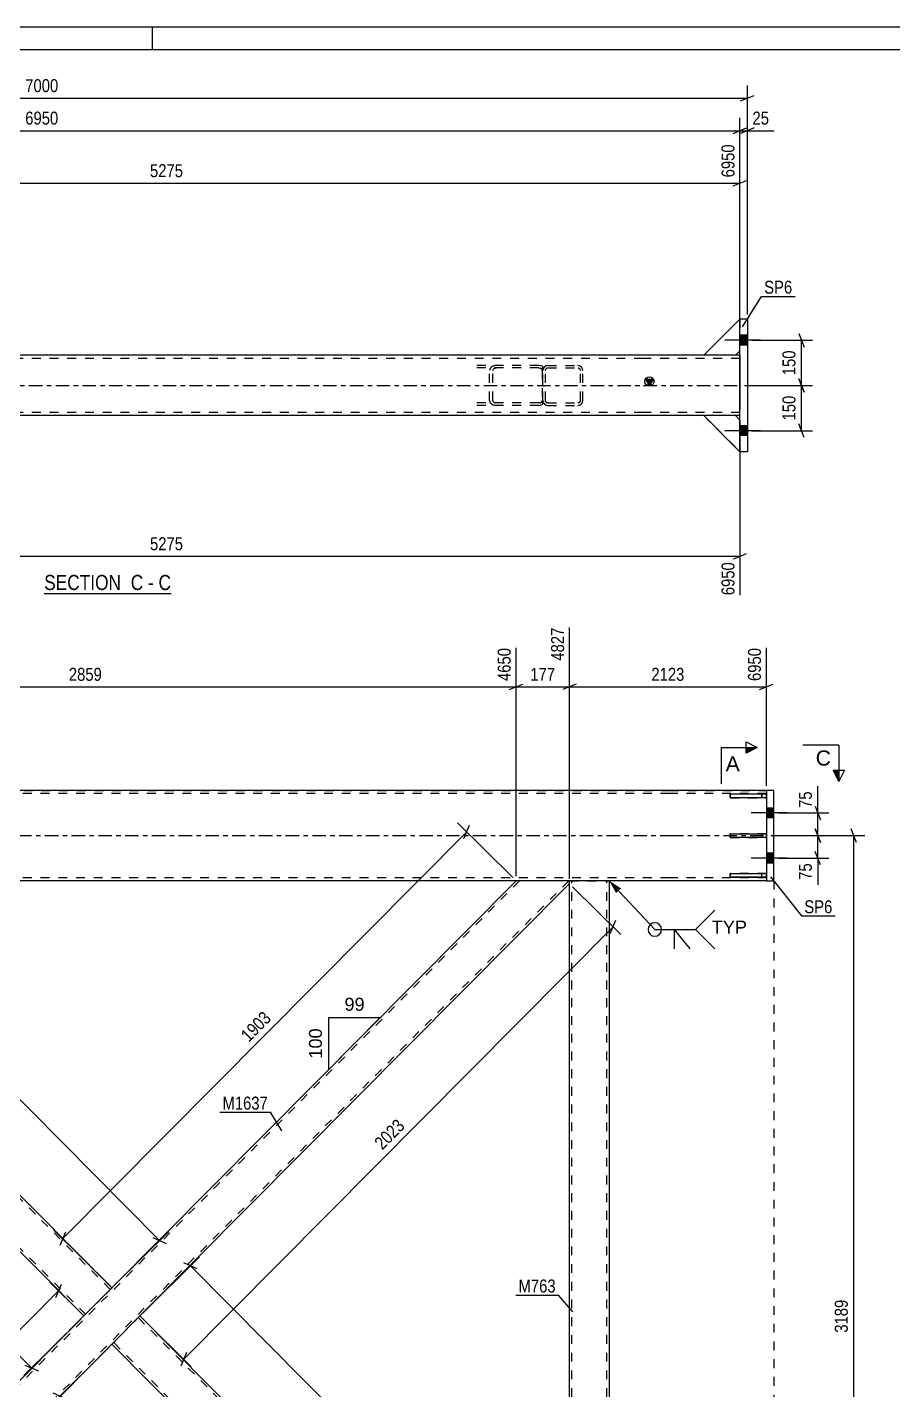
# Model space of a CAD drawing. Header units: millimetres. Extents: x 0 to 841, y 0 to 594.
# Drawn here: x 183.3 to 374.8, y 292.6 to 594 of the extents above; entities that cross this region are included whole.
import ezdxf

# ---------------------------------------------------------------- set-up
doc = ezdxf.new("R2010")
doc.units = ezdxf.units.MM
doc.linetypes.add('DXK_LINE_DOT2', pattern=[3.9198, 1.9599, -1.9599])
doc.linetypes.add('DXK_LINE_DOT3', pattern=[5.9187, 2.979, -0.9799, 0.9799, -0.9799])
doc.styles.add('Arial', font='ARIAL.TTF', dxfattribs={"height": 0.2})
doc.styles.add('Arial Narrow', font='ARIALN.TTF', dxfattribs={"height": 0.2})

# ---------------------------------------------------------------- blocks, each defined once
blk = doc.blocks.new('Unknown-761545321-1129 - 18537')
at = {"color": 5, "linetype": 'Continuous'}
for p, q in [((841, 594), (0, 594)), ((211, 589), (211, 594)), ((836, 589), (5, 589))]:
    blk.add_line(p, q, dxfattribs=at)
blk = doc.blocks.new('Unknown-761545321-19 - 2342')
at = {"color": 6, "linetype": 'Continuous'}
blk.add_line((187.03, 468.76), (215.1, 468.76), dxfattribs=at)
at = {"color": 0, "linetype": 'Continuous'}
blk.add_wipeout([(205.14, 469.51), (205.14, 473.01), (187.03, 473.01), (187.03, 469.51)], dxfattribs=at)
at = {"color": 7, "linetype": 'Continuous', "style": 'Arial Narrow'}
blk.add_text('SECTION ', height=3.34, dxfattribs=at).set_placement((187.03, 469.51))
at = {"color": 0, "linetype": 'Continuous'}
blk.add_wipeout([(208.96, 469.51), (208.96, 473.01), (206.19, 473.01), (206.19, 469.51)], dxfattribs=at)
blk.add_wipeout([(211.28, 469.51), (211.28, 473.01), (210.01, 473.01), (210.01, 469.51)], dxfattribs=at)
at = {"color": 7, "linetype": 'Continuous', "style": 'Arial Narrow'}
blk.add_text('C', height=3.34, dxfattribs=at).set_placement((206.19, 469.51))
at = {"color": 0, "linetype": 'Continuous'}
blk.add_wipeout([(215.1, 469.51), (215.1, 473.01), (212.33, 473.01), (212.33, 469.51)], dxfattribs=at)
at = {"color": 7, "linetype": 'Continuous', "style": 'Arial Narrow'}
for s, p in [('-', (210.01, 469.51)), ('C', (212.33, 469.51))]:
    blk.add_text(s, height=3.34, dxfattribs=at).set_placement(p)
blk = doc.blocks.new('Part-761545321-2361 - 2342')
at = {"color": 2, "linetype": 'Continuous'}
for p, q in [((340.97, 500.09), (340.97, 529.43)), ((342.64, 529.43), (340.97, 529.43)), ((342.64, 529.43), (342.64, 500.09)), ((342.64, 500.09), (340.97, 500.09))]:
    blk.add_line(p, q, dxfattribs=at)
blk = doc.blocks.new('Part-761545321-2406 - 2342')
at = {"color": 7, "linetype": 'DXK_LINE_DOT2'}
for p, q in [((339.97, 508.1), (332.97, 508.1)), ((332.97, 508.1), (340.97, 500.1)), ((340.97, 507.1), (339.97, 508.1)), ((340.97, 500.1), (340.97, 507.1))]:
    blk.add_line(p, q, dxfattribs=at)
blk = doc.blocks.new('Part-761545321-2407 - 2342')
at = {"color": 2, "linetype": 'Continuous'}
for p, q in [((339.97, 508.1), (332.97, 508.1)), ((332.97, 508.1), (340.97, 500.1)), ((340.97, 507.1), (339.97, 508.1))]:
    blk.add_line(p, q, dxfattribs=at)
at = {"color": 7, "linetype": 'DXK_LINE_DOT2'}
blk.add_line((340.97, 500.1), (340.97, 507.1), dxfattribs=at)
blk = doc.blocks.new('Part-761545321-2408 - 2342')
at = {"color": 7, "linetype": 'DXK_LINE_DOT2'}
for p, q in [((339.97, 508.1), (332.97, 508.1)), ((332.97, 508.1), (340.97, 500.1)), ((340.97, 507.1), (339.97, 508.1)), ((340.97, 500.1), (340.97, 507.1))]:
    blk.add_line(p, q, dxfattribs=at)
blk = doc.blocks.new('Part-761545321-2409 - 2342')
at = {"color": 7, "linetype": 'DXK_LINE_DOT2'}
for p, q in [((332.97, 521.43), (340.97, 529.43)), ((340.97, 529.43), (340.97, 522.43)), ((339.97, 521.43), (332.97, 521.43)), ((340.97, 522.43), (339.97, 521.43))]:
    blk.add_line(p, q, dxfattribs=at)
blk = doc.blocks.new('Part-761545321-2410 - 2342')
at = {"color": 2, "linetype": 'Continuous'}
for p, q in [((332.97, 521.43), (340.97, 529.43)), ((340.97, 529.43), (340.97, 529.43)), ((339.97, 521.43), (332.97, 521.43)), ((340.97, 522.43), (339.97, 521.43))]:
    blk.add_line(p, q, dxfattribs=at)
at = {"color": 7, "linetype": 'DXK_LINE_DOT2'}
blk.add_line((340.97, 529.43), (340.97, 522.43), dxfattribs=at)
blk = doc.blocks.new('Part-761545321-2411 - 2342')
at = {"color": 7, "linetype": 'DXK_LINE_DOT2'}
for p, q in [((332.97, 521.43), (340.97, 529.43)), ((340.97, 529.43), (340.97, 522.43)), ((339.97, 521.43), (332.97, 521.43)), ((340.97, 522.43), (339.97, 521.43))]:
    blk.add_line(p, q, dxfattribs=at)
blk = doc.blocks.new('Part-761545321-2444 - 2342')
at = {"linetype": 'Continuous'}
blk.add_hatch(color=2, dxfattribs=at).paths.add_polyline_path([(320.97, 514.76), (320.17, 516.16), (321.77, 516.16)])
at = {"color": 2, "linetype": 'Continuous'}
for p, q in [((53.35, 521.43), (32.02, 521.43)), ((66.79, 521.43), (53.45, 521.43)), ((87.24, 521.43), (87.23, 521.43)), ((319.54, 521.43), (93.91, 521.43)), ((340.97, 521.43), (319.64, 521.43)), ((32.02, 509.43), (32.02, 520.09)), ((340.97, 520.09), (340.97, 509.43)), ((320.97, 514.76), (320.17, 516.16)), ((320.17, 516.16), (321.77, 516.16)), ((321.77, 516.16), (320.97, 514.76)), ((33.02, 508.09), (32.02, 508.09)), ((53.35, 508.09), (40.02, 508.09)), ((66.88, 508.09), (53.45, 508.09)), ((87.24, 508.09), (87.23, 508.09)), ((319.54, 508.09), (93.91, 508.09)), ((332.97, 508.09), (319.64, 508.09)), ((340.97, 508.09), (339.97, 508.09))]:
    blk.add_line(p, q, dxfattribs=at)
at = {"color": 7, "linetype": 'DXK_LINE_DOT2'}
for p, q in [((32.02, 521.43), (32.02, 520.09)), ((32.02, 521.43), (32.02, 521.04)), ((93.91, 521.43), (66.79, 521.43)), ((340.97, 521.43), (340.97, 520.09)), ((340.97, 521.43), (340.97, 521.04)), ((53.35, 520.76), (32.02, 520.76)), ((319.54, 520.76), (53.45, 520.76)), ((340.97, 520.76), (319.64, 520.76)), ((32.02, 508.09), (32.02, 509.43)), ((340.97, 508.09), (340.97, 509.43)), ((53.35, 508.76), (32.02, 508.76)), ((40.02, 508.09), (33.02, 508.09)), ((319.54, 508.76), (53.45, 508.76)), ((319.54, 508.09), (66.88, 508.09)), ((93.91, 508.09), (87.24, 508.09)), ((340.97, 508.76), (319.64, 508.76)), ((340.97, 508.09), (319.64, 508.09)), ((339.97, 508.09), (332.97, 508.09))]:
    blk.add_line(p, q, dxfattribs=at)
at = {"color": 7, "linetype": 'DXK_LINE_DOT3'}
for p, q in [((32.02, 514.76), (53.35, 514.76)), ((53.45, 514.76), (319.54, 514.76)), ((319.64, 514.76), (340.97, 514.76))]:
    blk.add_line(p, q, dxfattribs=at)
at = {"color": 2, "linetype": 'Continuous'}
blk.add_circle((320.97, 515.66), 1, dxfattribs=at)
blk = doc.blocks.new('Bolt-761545321-2447 - 2342')
at = {"linetype": 'Continuous'}
for points in [[(340.97, 525.86), (340.97, 523.66), (342.64, 523.66), (342.64, 525.86)], [(340.97, 525.86), (340.97, 523.66), (342.64, 523.66), (342.64, 525.86)], [(340.97, 505.86), (340.97, 503.66), (342.64, 503.66), (342.64, 505.86)], [(340.97, 505.86), (340.97, 503.66), (342.64, 503.66), (342.64, 505.86)]]:
    blk.add_hatch(color=1, dxfattribs=at).paths.add_polyline_path(points)
at = {"color": 1, "linetype": 'Continuous'}
for p, q in [((345.57, 524.76), (337.64, 524.76)), ((345.57, 524.76), (337.64, 524.76)), ((342.64, 525.86), (340.97, 525.86)), ((342.64, 525.86), (340.97, 525.86)), ((342.64, 523.66), (340.97, 523.66)), ((342.64, 523.66), (340.97, 523.66)), ((345.57, 504.76), (337.64, 504.76)), ((345.57, 504.76), (337.64, 504.76)), ((342.64, 505.86), (340.97, 505.86)), ((342.64, 505.86), (340.97, 505.86)), ((342.64, 503.66), (340.97, 503.66)), ((342.64, 503.66), (340.97, 503.66))]:
    blk.add_line(p, q, dxfattribs=at)
blk = doc.blocks.new('Part-761545321-2463 - 2342')
at = {"color": 7, "linetype": 'DXK_LINE_DOT2'}
for p, q in [((297.48, 518.5), (297.4, 518.09)), ((298.47, 519.16), (298.06, 519.08)), ((298.27, 518.59), (298.47, 518.63)), ((298.47, 519.16), (305.14, 519.16)), ((298.47, 518.63), (305.14, 518.63)), ((305.54, 519.08), (305.14, 519.16)), ((305.14, 518.63), (305.34, 518.59)), ((306.2, 518.09), (306.12, 518.5)), ((297.4, 511.43), (297.4, 518.09)), ((297.94, 518.09), (297.98, 518.3)), ((297.94, 511.43), (297.94, 518.09)), ((305.63, 518.3), (305.67, 518.09)), ((305.67, 511.43), (305.67, 518.09)), ((306.2, 511.43), (306.2, 518.09)), ((297.4, 511.43), (297.48, 511.02)), ((297.98, 511.22), (297.94, 511.43)), ((298.06, 510.44), (298.47, 510.36)), ((298.47, 510.89), (298.27, 510.94)), ((298.47, 510.89), (305.14, 510.89)), ((298.47, 510.36), (305.14, 510.36)), ((305.34, 510.94), (305.14, 510.89)), ((305.14, 510.36), (305.54, 510.44)), ((305.67, 511.43), (305.63, 511.22)), ((306.12, 511.02), (306.2, 511.43))]:
    blk.add_line(p, q, dxfattribs=at)
for centre, radius, start, end in [((298.47, 518.09), 1.07, 112.5, 157.5), ((298.47, 518.09), 0.533, 112.5, 157.5), ((305.14, 518.09), 0.533, 22.5, 67.5), ((305.14, 518.09), 1.07, 22.5, 67.5), ((298.47, 511.43), 1.07, 202.5, 247.5), ((298.47, 511.43), 0.533, 202.5, 247.5), ((305.14, 511.43), 0.533, 292.5, 337.5), ((305.14, 511.43), 1.07, 292.5, 337.5)]:
    blk.add_arc(centre, radius, start, end, dxfattribs=at)
blk = doc.blocks.new('Part-761545321-2465 - 2342')
at = {"color": 7, "linetype": 'DXK_LINE_DOT2'}
for p, q in [((296.49, 519.16), (281.32, 519.16)), ((296.49, 518.63), (281.32, 518.63)), ((285.7, 518.5), (285.59, 518.09)), ((287.09, 519.16), (286.52, 519.08)), ((286.8, 518.59), (287.09, 518.63)), ((297.06, 519.08), (296.49, 519.16)), ((296.49, 518.63), (296.77, 518.59)), ((297.4, 518.92), (297.06, 519.08)), ((297.4, 510.6), (297.4, 518.92)), ((285.59, 511.43), (285.59, 518.09)), ((286.34, 518.09), (286.4, 518.3)), ((286.34, 511.43), (286.34, 518.09)), ((297.18, 518.3), (297.24, 518.09)), ((297.24, 518.09), (297.24, 511.43)), ((296.49, 510.89), (281.32, 510.89)), ((296.49, 510.36), (281.32, 510.36)), ((285.59, 511.43), (285.7, 511.02)), ((286.4, 511.22), (286.34, 511.43)), ((286.52, 510.44), (287.09, 510.36)), ((287.09, 510.89), (286.8, 510.94)), ((296.77, 510.94), (296.49, 510.89)), ((296.49, 510.36), (297.06, 510.44)), ((297.06, 510.44), (297.4, 510.6)), ((297.24, 511.43), (297.18, 511.22))]:
    blk.add_line(p, q, dxfattribs=at)
for centre, radius, start, end in [((286.85, 517.75), 1.37, 104.0023, 146.7097), ((286.97, 517.92), 0.685, 104.0023, 146.7097), ((296.61, 517.92), 0.685, 33.2903, 75.9977), ((286.85, 511.77), 1.37, 213.2903, 255.9977), ((286.97, 511.6), 0.685, 213.2903, 255.9977), ((296.61, 511.6), 0.685, 284.0023, 326.7097)]:
    blk.add_arc(centre, radius, start, end, dxfattribs=at)
blk = doc.blocks.new('Bolt-761545321-3264 - 3193')
at = {"linetype": 'Continuous'}
for points in [[(346.83, 421.29), (346.83, 419.09), (348.5, 419.09), (348.5, 421.29)], [(346.83, 421.29), (346.83, 419.09), (348.5, 419.09), (348.5, 421.29)], [(346.83, 411.29), (346.83, 409.09), (348.5, 409.09), (348.5, 411.29)], [(346.83, 411.29), (346.83, 409.09), (348.5, 409.09), (348.5, 411.29)]]:
    blk.add_hatch(color=1, dxfattribs=at).paths.add_polyline_path(points)
at = {"color": 1, "linetype": 'Continuous'}
for p, q in [((351.43, 420.19), (343.5, 420.19)), ((351.43, 420.19), (343.5, 420.19)), ((348.5, 421.29), (346.83, 421.29)), ((348.5, 421.29), (346.83, 421.29)), ((348.5, 419.09), (346.83, 419.09)), ((348.5, 419.09), (346.83, 419.09)), ((351.43, 410.19), (343.5, 410.19)), ((351.43, 410.19), (343.5, 410.19)), ((348.5, 411.29), (346.83, 411.29)), ((348.5, 411.29), (346.83, 411.29)), ((348.5, 409.09), (346.83, 409.09)), ((348.5, 409.09), (346.83, 409.09))]:
    blk.add_line(p, q, dxfattribs=at)
blk = doc.blocks.new('Part-761545321-3334 - 3193')
at = {"color": 7, "linetype": 'DXK_LINE_DOT2'}
for p, q in [((303.26, 405.19), (312.06, 405.19)), ((303.26, 404.6), (303.26, 405.19)), ((303.8, 212.6), (303.8, 405.19)), ((311.53, 212.6), (311.53, 405.19)), ((303.26, 212.6), (303.26, 213.27)), ((312.06, 212.6), (303.26, 212.6))]:
    blk.add_line(p, q, dxfattribs=at)
at = {"color": 2, "linetype": 'Continuous'}
for p, q in [((303.26, 213.27), (303.26, 404.6)), ((312.06, 405.19), (312.06, 212.6))]:
    blk.add_line(p, q, dxfattribs=at)
blk = doc.blocks.new('Part-761545321-3234 - 3193')
at = {"color": 2, "linetype": 'Continuous'}
for p, q in [((348.5, 425.19), (346.83, 425.19)), ((346.83, 425.19), (346.83, 405.19)), ((348.5, 405.19), (348.5, 425.19)), ((346.83, 405.19), (348.5, 405.19))]:
    blk.add_line(p, q, dxfattribs=at)
blk = doc.blocks.new('Part-761545321-3241 - 3193')
at = {"color": 2, "linetype": 'Continuous'}
for p, q in [((338.83, 415.59), (346.83, 415.59)), ((338.83, 414.79), (338.83, 415.59)), ((346.83, 414.79), (338.83, 414.79)), ((346.83, 415.59), (346.83, 414.79))]:
    blk.add_line(p, q, dxfattribs=at)
at = {"color": 7, "linetype": 'DXK_LINE_DOT2'}
blk.add_line((345.83, 414.79), (345.83, 415.59), dxfattribs=at)
blk = doc.blocks.new('Part-761545321-3242 - 3193')
at = {"color": 2, "linetype": 'Continuous'}
for p, q in [((346.83, 424.35), (338.83, 424.35)), ((338.83, 423.86), (338.83, 424.35)), ((338.83, 423.85), (338.83, 423.55)), ((346.83, 423.55), (338.83, 423.55)), ((346.83, 424.35), (346.83, 423.55))]:
    blk.add_line(p, q, dxfattribs=at)
at = {"color": 7, "linetype": 'DXK_LINE_DOT2'}
for p, q in [((338.83, 423.86), (338.83, 423.85)), ((345.83, 423.55), (345.83, 424.35))]:
    blk.add_line(p, q, dxfattribs=at)
blk = doc.blocks.new('Part-761545321-3243 - 3193')
at = {"color": 2, "linetype": 'Continuous'}
for p, q in [((338.83, 406.82), (346.83, 406.82)), ((338.83, 406.52), (338.83, 406.82)), ((338.83, 406.02), (338.83, 406.51)), ((346.83, 406.02), (338.83, 406.02)), ((346.83, 406.82), (346.83, 406.02))]:
    blk.add_line(p, q, dxfattribs=at)
at = {"color": 7, "linetype": 'DXK_LINE_DOT2'}
for p, q in [((338.83, 406.51), (338.83, 406.52)), ((345.83, 406.02), (345.83, 406.82))]:
    blk.add_line(p, q, dxfattribs=at)
blk = doc.blocks.new('Part-761545321-3244 - 3193')
at = {"color": 7, "linetype": 'DXK_LINE_DOT2'}
for p, q in [((346.83, 415.59), (338.83, 415.59)), ((338.83, 415.59), (338.83, 414.79)), ((338.83, 414.79), (346.83, 414.79)), ((345.83, 414.79), (345.83, 415.59)), ((346.83, 414.79), (346.83, 415.59))]:
    blk.add_line(p, q, dxfattribs=at)
blk = doc.blocks.new('Part-761545321-3245 - 3193')
at = {"color": 7, "linetype": 'DXK_LINE_DOT2'}
for p, q in [((346.83, 424.35), (338.83, 424.35)), ((338.83, 424.35), (338.83, 423.55)), ((338.83, 423.55), (346.83, 423.55)), ((345.83, 424.35), (345.83, 423.55)), ((346.83, 423.55), (346.83, 424.35))]:
    blk.add_line(p, q, dxfattribs=at)
blk = doc.blocks.new('Part-761545321-3246 - 3193')
at = {"color": 7, "linetype": 'DXK_LINE_DOT2'}
for p, q in [((346.83, 406.82), (338.83, 406.82)), ((338.83, 406.82), (338.83, 406.02)), ((338.83, 406.02), (346.83, 406.02)), ((345.83, 406.02), (345.83, 406.82)), ((346.83, 406.02), (346.83, 406.82))]:
    blk.add_line(p, q, dxfattribs=at)
blk = doc.blocks.new('Part-761545321-3316 - 3193')
at = {"color": 7, "linetype": 'DXK_LINE_DOT2'}
for p, q in [((292.2, 405.19), (100.92, 212.6)), ((303.1, 405.19), (111.82, 212.6)), ((303.26, 405.19), (291.45, 405.19)), ((202.03, 315.16), (195.83, 308.92)), ((208.23, 308.92), (202.03, 302.67)), ((112.57, 212.6), (100.84, 212.6))]:
    blk.add_line(p, q, dxfattribs=at)
at = {"color": 2, "linetype": 'Continuous'}
for p, q in [((291.45, 405.19), (202.03, 315.16)), ((303.26, 404.6), (208.23, 308.92)), ((303.26, 404.6), (303.26, 405.19)), ((195.83, 308.92), (100.84, 213.28)), ((202.03, 302.67), (112.57, 212.6)), ((100.84, 212.6), (100.84, 213.28))]:
    blk.add_line(p, q, dxfattribs=at)
blk = doc.blocks.new('Part-761545321-3257 - 3193')
at = {"color": 2, "linetype": 'Continuous'}
for p, q in [((56.88, 425.19), (35.55, 425.19)), ((72.74, 425.19), (56.98, 425.19)), ((93.1, 425.19), (93.09, 425.19)), ((325.4, 425.19), (99.77, 425.19)), ((346.83, 425.19), (325.5, 425.19)), ((56.88, 405.19), (35.55, 405.19)), ((85.61, 405.19), (56.98, 405.19)), ((325.4, 405.19), (107.27, 405.19)), ((346.83, 405.19), (325.5, 405.19))]:
    blk.add_line(p, q, dxfattribs=at)
at = {"color": 7, "linetype": 'DXK_LINE_DOT2'}
for p, q in [((35.55, 425.19), (35.55, 405.19)), ((72.74, 425.19), (325.4, 425.19)), ((99.77, 425.19), (93.1, 425.19)), ((325.5, 425.19), (346.83, 425.19)), ((346.83, 425.19), (346.83, 405.19)), ((56.88, 424.52), (35.55, 424.52)), ((325.4, 424.52), (56.98, 424.52)), ((346.83, 424.52), (325.5, 424.52)), ((56.88, 405.85), (35.55, 405.85)), ((325.4, 405.85), (56.98, 405.85)), ((107.27, 405.19), (85.61, 405.19)), ((346.83, 405.85), (325.5, 405.85))]:
    blk.add_line(p, q, dxfattribs=at)
at = {"color": 7, "linetype": 'DXK_LINE_DOT3'}
for p, q in [((35.55, 415.19), (56.88, 415.19)), ((56.98, 415.19), (325.4, 415.19)), ((325.5, 415.19), (346.83, 415.19))]:
    blk.add_line(p, q, dxfattribs=at)
blk = doc.blocks.new('Part-761545321-3301 - 3193')
at = {"color": 7, "linetype": 'DXK_LINE_DOT2'}
for p, q in [((112.58, 405.19), (100.84, 405.19)), ((100.84, 404.52), (100.84, 405.19)), ((100.89, 404.46), (100.84, 404.52)), ((196.2, 309.29), (100.93, 405.19)), ((201.65, 314.78), (111.83, 405.19)), ((201.97, 315.1), (201.28, 314.4)), ((196.2, 309.29), (196.23, 309.32))]:
    blk.add_line(p, q, dxfattribs=at)
at = {"color": 2, "linetype": 'Continuous'}
for p, q in [((195.83, 308.92), (100.89, 404.46)), ((202.03, 315.16), (112.58, 405.19)), ((201.28, 314.4), (195.83, 308.92)), ((202.03, 315.16), (201.28, 314.4))]:
    blk.add_line(p, q, dxfattribs=at)
blk = doc.blocks.new('Part-761545321-3347 - 3193')
at = {"color": 2, "linetype": 'Continuous'}
for p, q in [((208.23, 308.92), (202.03, 302.67)), ((303.26, 213.27), (208.23, 308.92)), ((291.53, 212.6), (202.03, 302.67)), ((303.26, 212.6), (303.26, 213.27))]:
    blk.add_line(p, q, dxfattribs=at)
at = {"color": 7, "linetype": 'DXK_LINE_DOT2'}
for p, q in [((303.18, 212.6), (207.86, 308.54)), ((202.41, 303.05), (202.44, 303.08)), ((292.28, 212.6), (202.41, 303.05)), ((303.26, 212.6), (291.53, 212.6))]:
    blk.add_line(p, q, dxfattribs=at)
blk = doc.blocks.new('Line-761545321-3919 - 3193')
at = {"color": 1, "linetype": 'DXK_LINE_DOT2'}
blk.add_line((348.5, 405.19), (348.5, 220.6), dxfattribs=at)
blk = doc.blocks.new('StraightDimension-761545321-2617 - 2342')
at = {"color": 7, "linetype": 'Continuous'}
for p, q in [((343.64, 524.76), (357.01, 524.76)), ((354.01, 526.26), (355.21, 523.26)), ((354.61, 514.76), (354.61, 524.76)), ((355.21, 513.26), (354.01, 516.26)), ((341.97, 514.76), (357.01, 514.76))]:
    blk.add_line(p, q, dxfattribs=at)
at = {"color": 0}
blk.add_wipeout([(353.86, 523.1), (349.66, 523.1), (349.66, 516.42), (353.86, 516.42)], dxfattribs=at)
at = {"color": 3, "style": 'Arial Narrow'}
blk.add_text('150', height=2.863, rotation=90.0002, dxfattribs=at).set_placement((353.26, 517.02))
blk = doc.blocks.new('StraightDimension-761545321-11197 - 2342')
at = {"color": 7, "linetype": 'Continuous'}
for p, q in [((87.23, 506.43), (87.23, 468.36)), ((340.97, 507.09), (340.97, 468.36)), ((88.73, 477.57), (85.73, 476.37)), ((87.23, 476.97), (340.97, 476.97)), ((339.47, 476.37), (342.47, 477.57))]:
    blk.add_line(p, q, dxfattribs=at)
at = {"color": 0}
blk.add_wipeout([(218.36, 477.72), (218.36, 481.92), (209.85, 481.92), (209.85, 477.72)], dxfattribs=at)
at = {"color": 0, "linetype": 'Continuous'}
blk.add_wipeout([(340.37, 476.27), (336.17, 476.27), (336.17, 467.76), (340.37, 467.76)], dxfattribs=at)
at = {"color": 3, "style": 'Arial Narrow'}
blk.add_text('5275', height=2.863, dxfattribs=at).set_placement((210.45, 478.32))
at = {"color": 3, "linetype": 'Continuous', "style": 'Arial Narrow'}
blk.add_text('6950', height=2.863, rotation=90.0002, dxfattribs=at).set_placement((339.77, 468.36))
blk = doc.blocks.new('StraightDimension-761545321-2606 - 2342')
at = {"color": 7, "linetype": 'Continuous'}
for p, q in [((354.01, 516.26), (355.21, 513.26)), ((341.97, 514.76), (357.01, 514.76)), ((354.61, 504.76), (354.61, 514.76)), ((343.64, 504.76), (357.01, 504.76)), ((355.21, 503.26), (354.01, 506.26))]:
    blk.add_line(p, q, dxfattribs=at)
at = {"color": 0}
blk.add_wipeout([(353.86, 513.1), (349.66, 513.1), (349.66, 506.42), (353.86, 506.42)], dxfattribs=at)
at = {"color": 3, "style": 'Arial Narrow'}
blk.add_text('150', height=2.863, rotation=90.0002, dxfattribs=at).set_placement((353.26, 507.02))
blk = doc.blocks.new('StraightDimension-761545321-11110 - 2342')
at = {"color": 7, "linetype": 'Continuous'}
for p, q in [((87.23, 522.43), (87.23, 568.1)), ((340.97, 522.43), (340.97, 568.1)), ((88.73, 560.09), (85.73, 558.89)), ((87.23, 559.49), (340.97, 559.49)), ((339.47, 558.89), (342.47, 560.09))]:
    blk.add_line(p, q, dxfattribs=at)
at = {"color": 0, "linetype": 'Continuous'}
blk.add_wipeout([(340.37, 568.7), (336.17, 568.7), (336.17, 560.19), (340.37, 560.19)], dxfattribs=at)
at = {"color": 0}
blk.add_wipeout([(218.36, 560.24), (218.36, 564.44), (209.84, 564.44), (209.84, 560.24)], dxfattribs=at)
at = {"color": 3, "linetype": 'Continuous', "style": 'Arial Narrow'}
blk.add_text('6950', height=2.863, rotation=90.0002, dxfattribs=at).set_placement((339.77, 560.79))
at = {"color": 3, "style": 'Arial Narrow'}
blk.add_text('5275', height=2.863, dxfattribs=at).set_placement((210.44, 560.84))
blk = doc.blocks.new('StraightDimension-761545321-11228 - 2342')
at = {"color": 7, "linetype": 'Continuous'}
for p, q in [((340.97, 530.43), (340.97, 573.97)), ((342.64, 530.43), (342.64, 573.97)), ((339.47, 570.52), (342.47, 571.72)), ((340.97, 571.12), (342.64, 571.12)), ((344.14, 571.72), (341.14, 570.52))]:
    blk.add_line(p, q, dxfattribs=at)
at = {"color": 0}
blk.add_wipeout([(348.02, 571.87), (348.02, 576.07), (343.16, 576.07), (343.16, 571.87)], dxfattribs=at)
at = {"color": 7, "linetype": 'Continuous'}
blk.add_line((342.64, 571.12), (348.54, 571.12), dxfattribs=at)
blk.add_line((342.64, 571.12), (348.54, 571.12), dxfattribs=at)
at = {"color": 3, "style": 'Arial Narrow'}
blk.add_text('25', height=2.863, dxfattribs=at).set_placement((343.76, 572.47))
blk = doc.blocks.new('StraightDimension-761545321-11229 - 2342')
at = {"color": 7, "linetype": 'Continuous'}
for p, q in [((32.02, 530.43), (32.02, 573.97)), ((340.97, 530.43), (340.97, 573.97)), ((33.52, 571.72), (30.52, 570.52)), ((32.02, 571.12), (340.97, 571.12)), ((339.47, 570.52), (342.47, 571.72))]:
    blk.add_line(p, q, dxfattribs=at)
at = {"color": 0}
blk.add_wipeout([(190.75, 571.87), (190.75, 576.07), (182.24, 576.07), (182.24, 571.87)], dxfattribs=at)
at = {"color": 3, "style": 'Arial Narrow'}
blk.add_text('6950', height=2.863, dxfattribs=at).set_placement((182.84, 572.47))
blk = doc.blocks.new('StraightDimension-761545321-11295 - 2342')
at = {"color": 7, "linetype": 'Continuous'}
for p, q in [((31.85, 578.9), (28.85, 577.7)), ((30.35, 530.43), (30.35, 581.15)), ((341.14, 577.7), (344.14, 578.9)), ((342.64, 530.43), (342.64, 581.15)), ((30.35, 578.3), (342.64, 578.3))]:
    blk.add_line(p, q, dxfattribs=at)
at = {"color": 0}
blk.add_wipeout([(190.75, 579.05), (190.75, 583.25), (182.24, 583.25), (182.24, 579.05)], dxfattribs=at)
at = {"color": 3, "style": 'Arial Narrow'}
blk.add_text('7000', height=2.863, dxfattribs=at).set_placement((182.84, 579.65))
blk = doc.blocks.new('StraightDimension-761545321-22096 - 3193')
at = {"color": 7, "linetype": 'Continuous'}
for p, q in [((303.97, 403.89), (314.62, 393.32)), ((217.88, 299.33), (312.92, 395.01)), ((312.28, 393.52), (313.55, 396.5)), ((208.94, 308.21), (219.59, 297.64)), ((218.52, 300.82), (217.25, 297.84))]:
    blk.add_line(p, q, dxfattribs=at)
at = {"color": 0}
blk.add_wipeout([(267.87, 350.72), (264.89, 353.68), (258.89, 347.64), (261.87, 344.68)], dxfattribs=at)
at = {"color": 3, "style": 'Arial Narrow'}
blk.add_text('2023', height=2.863, rotation=45.1949, dxfattribs=at).set_placement((261.87, 345.53))
blk = doc.blocks.new('AngleDimension-761545321-22440 - 3193')
at = {"color": 7, "linetype": 'Continuous'}
for p, q in [((249.99, 374.94), (261.41, 374.94)), ((249.99, 363.45), (261.41, 374.94)), ((249.99, 363.45), (249.99, 374.94)), ((259.73, 373.26), (261.41, 374.94))]:
    blk.add_line(p, q, dxfattribs=at)
at = {"color": 0}
for points in [[(258.52, 375.84), (258.52, 380.04), (252.88, 380.04), (252.88, 375.84)], [(249.09, 373.13), (244.89, 373.13), (244.89, 365.26), (249.09, 365.26)]]:
    blk.add_wipeout(points, dxfattribs=at)
at = {"color": 3, "style": 'Arial'}
blk.add_text('99', height=2.865, dxfattribs=at).set_placement((253.48, 376.44))
blk.add_text('100', height=2.865, rotation=90.0002, dxfattribs=at).set_placement((248.49, 365.86))
blk = doc.blocks.new('StraightDimension-761545321-11586 - 3193')
at = {"color": 7, "linetype": 'Continuous'}
for p, q in [((100.84, 405.52), (100.84, 461.19)), ((291.45, 406.19), (291.45, 456.69)), ((102.34, 448.68), (99.34, 447.48)), ((100.84, 448.08), (291.45, 448.08)), ((289.95, 447.48), (292.95, 448.68))]:
    blk.add_line(p, q, dxfattribs=at)
at = {"color": 0, "linetype": 'Continuous'}
blk.add_wipeout([(290.85, 457.29), (286.65, 457.29), (286.65, 448.78), (290.85, 448.78)], dxfattribs=at)
at = {"color": 0}
blk.add_wipeout([(200.4, 448.83), (200.4, 453.03), (191.89, 453.03), (191.89, 448.83)], dxfattribs=at)
at = {"color": 3, "linetype": 'Continuous', "style": 'Arial Narrow'}
blk.add_text('4650', height=2.863, rotation=90.0002, dxfattribs=at).set_placement((290.25, 449.38))
at = {"color": 3, "style": 'Arial Narrow'}
blk.add_text('2859', height=2.863, dxfattribs=at).set_placement((192.49, 449.43))
blk = doc.blocks.new('StraightDimension-761545321-3518 - 3193')
at = {"color": 7, "linetype": 'Continuous'}
for p, q in [((100.13, 403.81), (87.57, 391.33)), ((90.75, 392.38), (87.79, 393.66)), ((89.27, 393.02), (184.26, 297.42)), ((195.12, 308.21), (182.55, 295.73)), ((182.77, 298.06), (185.74, 296.78))]:
    blk.add_line(p, q, dxfattribs=at)
at = {"color": 0}
blk.add_wipeout([(140.29, 342.73), (143.27, 345.69), (137.27, 351.73), (134.29, 348.77)], dxfattribs=at)
at = {"color": 3, "style": 'Arial Narrow'}
blk.add_text('2022', height=2.863, rotation=-45.1835, dxfattribs=at).set_placement((135.14, 348.76))
blk = doc.blocks.new('StraightDimension-761545321-3555 - 3193')
at = {"color": 7, "linetype": 'Continuous'}
for p, q in [((208.94, 309.62), (221.42, 322.02)), ((220.88, 319.37), (217.92, 320.65)), ((219.4, 320.01), (314.43, 224.37)), ((303.97, 213.98), (316.45, 226.38)), ((312.95, 225.01), (315.91, 223.73))]:
    blk.add_line(p, q, dxfattribs=at)
at = {"color": 0}
blk.add_wipeout([(270.45, 269.7), (273.43, 272.66), (267.43, 278.7), (264.45, 275.74)], dxfattribs=at)
at = {"color": 3, "style": 'Arial Narrow'}
blk.add_text('2022', height=2.863, rotation=-45.1835, dxfattribs=at).set_placement((265.29, 275.74))
blk = doc.blocks.new('StraightDimension-761545321-3573 - 3193')
at = {"color": 7, "linetype": 'Continuous'}
for p, q in [((113.29, 405.89), (125.14, 417.67)), ((124.6, 415.02), (121.63, 416.3)), ((123.12, 415.66), (212.57, 325.63)), ((202.74, 315.86), (214.59, 327.64)), ((211.09, 326.27), (214.05, 324.99))]:
    blk.add_line(p, q, dxfattribs=at)
at = {"color": 0}
blk.add_wipeout([(171.38, 368.15), (174.35, 371.11), (168.36, 377.15), (165.38, 374.19)], dxfattribs=at)
at = {"color": 3, "style": 'Arial Narrow'}
blk.add_text('1904', height=2.863, rotation=-45.1835, dxfattribs=at).set_placement((166.22, 374.19))
blk = doc.blocks.new('StraightDimension-761545321-3608 - 3193')
at = {"color": 7, "linetype": 'Continuous'}
for p, q in [((366.79, 413.69), (365.59, 416.69)), ((347.83, 415.19), (368.59, 415.19)), ((366.19, 202.56), (366.19, 415.19)), ((347.83, 202.56), (368.59, 202.56)), ((365.59, 204.06), (366.79, 201.06))]:
    blk.add_line(p, q, dxfattribs=at)
at = {"color": 0}
blk.add_wipeout([(365.44, 313.13), (361.24, 313.13), (361.24, 304.62), (365.44, 304.62)], dxfattribs=at)
at = {"color": 3, "style": 'Arial Narrow'}
blk.add_text('3189', height=2.863, rotation=90.0002, dxfattribs=at).set_placement((364.84, 305.22))
blk = doc.blocks.new('StraightDimension-761545321-3701 - 3193')
at = {"color": 7, "linetype": 'Continuous'}
for p, q in [((349.5, 420.19), (360.64, 420.19)), ((357.64, 421.69), (358.84, 418.69)), ((358.24, 415.19), (358.24, 420.19)), ((358.84, 413.69), (357.64, 416.69)), ((347.83, 415.19), (360.64, 415.19))]:
    blk.add_line(p, q, dxfattribs=at)
at = {"color": 0}
blk.add_wipeout([(357.49, 425.57), (353.29, 425.57), (353.29, 420.71), (357.49, 420.71)], dxfattribs=at)
at = {"color": 7, "linetype": 'Continuous'}
blk.add_line((358.24, 420.19), (358.24, 426.09), dxfattribs=at)
blk.add_line((358.24, 420.19), (358.24, 426.09), dxfattribs=at)
at = {"color": 3, "style": 'Arial Narrow'}
blk.add_text('75', height=2.863, rotation=90.0002, dxfattribs=at).set_placement((356.89, 421.31))
blk = doc.blocks.new('StraightDimension-761545321-3710 - 3193')
at = {"color": 7, "linetype": 'Continuous'}
for p, q in [((357.64, 416.69), (358.84, 413.69)), ((347.83, 415.19), (360.64, 415.19)), ((358.24, 410.19), (358.24, 415.19)), ((349.5, 410.19), (360.64, 410.19)), ((358.84, 408.69), (357.64, 411.69))]:
    blk.add_line(p, q, dxfattribs=at)
at = {"color": 0}
blk.add_wipeout([(357.49, 409.66), (353.29, 409.66), (353.29, 404.81), (357.49, 404.81)], dxfattribs=at)
at = {"color": 7, "linetype": 'Continuous'}
blk.add_line((358.24, 410.19), (358.24, 404.28), dxfattribs=at)
blk.add_line((358.24, 410.19), (358.24, 404.28), dxfattribs=at)
at = {"color": 3, "style": 'Arial Narrow'}
blk.add_text('75', height=2.863, rotation=90.0002, dxfattribs=at).set_placement((356.89, 405.41))
blk = doc.blocks.new('StraightDimension-761545321-11492 - 3193')
at = {"color": 7, "linetype": 'Continuous'}
for p, q in [((201.32, 301.97), (188.77, 289.5)), ((191.95, 290.55), (188.99, 291.83)), ((190.47, 291.19), (280.63, 200.45)), ((291.48, 211.23), (278.93, 198.76)), ((279.15, 201.09), (282.11, 199.81))]:
    blk.add_line(p, q, dxfattribs=at)
at = {"color": 0}
blk.add_wipeout([(239.08, 243.33), (242.06, 246.29), (236.06, 252.33), (233.08, 249.37)], dxfattribs=at)
at = {"color": 3, "style": 'Arial Narrow'}
blk.add_text('1919', height=2.863, rotation=-45.1835, dxfattribs=at).set_placement((233.93, 249.36))
blk = doc.blocks.new('StraightDimension-761545321-11584 - 3193')
at = {"color": 7, "linetype": 'Continuous'}
for p, q in [((303.26, 405.6), (303.26, 461.19)), ((346.83, 426.19), (346.83, 456.69)), ((304.76, 448.68), (301.76, 447.48)), ((303.26, 448.08), (346.83, 448.08)), ((345.33, 447.48), (348.33, 448.68))]:
    blk.add_line(p, q, dxfattribs=at)
at = {"color": 0, "linetype": 'Continuous'}
blk.add_wipeout([(346.23, 457.29), (342.03, 457.29), (342.03, 448.78), (346.23, 448.78)], dxfattribs=at)
at = {"color": 0}
blk.add_wipeout([(329.3, 448.83), (329.3, 453.03), (320.79, 453.03), (320.79, 448.83)], dxfattribs=at)
at = {"color": 3, "linetype": 'Continuous', "style": 'Arial Narrow'}
blk.add_text('6950', height=2.863, rotation=90.0002, dxfattribs=at).set_placement((345.63, 449.38))
at = {"color": 3, "style": 'Arial Narrow'}
blk.add_text('2123', height=2.863, dxfattribs=at).set_placement((321.39, 449.43))
blk = doc.blocks.new('StraightDimension-761545321-11585 - 3193')
at = {"color": 7, "linetype": 'Continuous'}
for p, q in [((303.26, 405.6), (303.26, 461.19)), ((291.45, 406.19), (291.45, 456.69)), ((289.95, 447.48), (292.95, 448.68)), ((291.45, 448.08), (303.26, 448.08)), ((304.76, 448.68), (301.76, 447.48))]:
    blk.add_line(p, q, dxfattribs=at)
at = {"color": 0}
blk.add_wipeout([(300.7, 448.83), (300.7, 453.03), (294.01, 453.03), (294.01, 448.83)], dxfattribs=at)
at = {"color": 0, "linetype": 'Continuous'}
blk.add_wipeout([(302.66, 461.79), (298.46, 461.79), (298.46, 453.28), (302.66, 453.28)], dxfattribs=at)
at = {"color": 3, "linetype": 'Continuous', "style": 'Arial Narrow'}
blk.add_text('4827', height=2.863, rotation=90.0002, dxfattribs=at).set_placement((302.06, 453.88))
at = {"color": 3, "style": 'Arial Narrow'}
blk.add_text('177', height=2.863, dxfattribs=at).set_placement((294.61, 449.43))
blk = doc.blocks.new('StraightDimension-761545321-22278 - 3193')
at = {"color": 7, "linetype": 'Continuous'}
for p, q in [((191.12, 325.99), (280.54, 416.02)), ((290.74, 405.89), (278.52, 418.03)), ((279.91, 414.53), (281.17, 417.51)), ((201.7, 315.49), (189.1, 328)), ((191.75, 327.48), (190.49, 324.5))]:
    blk.add_line(p, q, dxfattribs=at)
at = {"color": 0}
blk.add_wipeout([(238.3, 374.55), (235.32, 377.51), (229.32, 371.47), (232.3, 368.51)], dxfattribs=at)
at = {"color": 3, "style": 'Arial Narrow'}
blk.add_text('1903', height=2.863, rotation=45.1949, dxfattribs=at).set_placement((232.3, 369.36))
blk = doc.blocks.new('StraightDimension-761545321-22406 - 3193')
at = {"color": 7, "linetype": 'Continuous'}
for p, q in [((195.12, 309.62), (188.2, 316.49)), ((95.23, 218.85), (190.22, 314.48)), ((189.59, 313), (190.85, 315.97)), ((100.13, 213.98), (93.21, 220.86)), ((95.86, 220.33), (94.6, 217.36))]:
    blk.add_line(p, q, dxfattribs=at)
at = {"color": 0}
blk.add_wipeout([(145.75, 270.78), (142.77, 273.73), (135.66, 266.57), (138.64, 263.61)], dxfattribs=at)
at = {"color": 3, "style": 'Arial'}
blk.add_text('2022', height=2.865, rotation=45.1949, dxfattribs=at).set_placement((138.64, 264.46))
blk = doc.blocks.new('Mark-761545321-2357 - 2342')
at = {"color": 0}
blk.add_wipeout([(352.57, 535.07), (352.57, 538.07), (346.35, 538.07), (346.35, 535.07)], dxfattribs=at)
blk.add_wipeout([(352.57, 535.07), (352.57, 538.07), (346.35, 538.07), (346.35, 535.07)], dxfattribs=at)
at = {"color": 30, "linetype": 'Continuous'}
for p, q in [((341.56, 527.76), (345.75, 534.47)), ((345.75, 534.47), (353.17, 534.47))]:
    blk.add_line(p, q, dxfattribs=at)
at = {"color": 3, "style": 'Arial Narrow'}
blk.add_text('SP6', height=2.863, dxfattribs=at).set_placement((346.35, 535.07))
blk = doc.blocks.new('Mark-761545321-3330 - 3193')
at = {"color": 0}
blk.add_wipeout([(300.22, 314.13), (300.22, 317.13), (291.99, 317.13), (291.99, 314.13)], dxfattribs=at)
blk.add_wipeout([(300.22, 314.13), (300.22, 317.13), (291.99, 317.13), (291.99, 314.13)], dxfattribs=at)
at = {"color": 30, "linetype": 'Continuous'}
for p in [(291.39, 313.53), (304, 309.85)]:
    blk.add_line(p, (300.82, 313.53), dxfattribs=at)
at = {"color": 3, "style": 'Arial Narrow'}
blk.add_text('M763', height=2.863, dxfattribs=at).set_placement((291.99, 314.13))
blk = doc.blocks.new('Mark-761545321-3230 - 3193')
at = {"color": 0}
blk.add_wipeout([(361.44, 398.01), (361.44, 401.01), (355.23, 401.01), (355.23, 398.01)], dxfattribs=at)
blk.add_wipeout([(361.44, 398.01), (361.44, 401.01), (355.23, 401.01), (355.23, 398.01)], dxfattribs=at)
at = {"color": 30, "linetype": 'Continuous'}
for p, q in [((347.76, 406.04), (354.63, 397.41)), ((354.63, 397.41), (362.04, 397.41))]:
    blk.add_line(p, q, dxfattribs=at)
at = {"color": 3, "style": 'Arial Narrow'}
blk.add_text('SP6', height=2.863, dxfattribs=at).set_placement((355.23, 398.01))
blk = doc.blocks.new('Mark-761545321-3312 - 3193')
at = {"color": 0}
blk.add_wipeout([(236.53, 354.58), (236.53, 357.58), (226.48, 357.58), (226.48, 354.58)], dxfattribs=at)
blk.add_wipeout([(236.53, 354.58), (236.53, 357.58), (226.48, 357.58), (226.48, 354.58)], dxfattribs=at)
at = {"color": 30, "linetype": 'Continuous'}
for p in [(225.88, 353.98), (239.59, 349.91)]:
    blk.add_line(p, (237.13, 353.98), dxfattribs=at)
at = {"color": 3, "style": 'Arial Narrow'}
blk.add_text('M1637', height=2.863, dxfattribs=at).set_placement((226.48, 354.58))
blk = doc.blocks.new('SectionMark-761545321-3888 - 3193')
at = {"color": 6, "linetype": 'Continuous'}
for p, q in [((10, 435.19), (10, 427.19)), ((362.87, 435.19), (362.87, 427.19)), ((10, 427.19), (8.75, 429.69)), ((364.12, 429.69), (362.87, 427.19))]:
    blk.add_line(p, q, dxfattribs=at)
at = {"color": 0, "linetype": 'Continuous'}
for points in [[(15.12, 430.69), (15.12, 434.19), (11.75, 434.19), (11.75, 430.69)], [(361.12, 430.69), (361.12, 434.19), (357.75, 434.19), (357.75, 430.69)]]:
    blk.add_wipeout(points, dxfattribs=at)
at = {"linetype": 'Continuous'}
for points in [[(10, 429.69), (11.25, 429.69), (10, 427.19)], [(361.62, 429.69), (362.87, 429.69), (362.87, 427.19)]]:
    blk.add_hatch(color=6, dxfattribs=at).paths.add_polyline_path(points)
at = {"color": 6, "linetype": 'Continuous'}
for p, q in [((10, 435.19), (18, 435.19)), ((362.87, 435.19), (354.87, 435.19)), ((11.25, 429.69), (8.75, 429.69)), ((10, 427.19), (11.25, 429.69)), ((361.62, 429.69), (364.12, 429.69)), ((362.87, 427.19), (361.62, 429.69))]:
    blk.add_line(p, q, dxfattribs=at)
at = {"color": 3, "linetype": 'Continuous', "style": 'Arial'}
for p in [(11.75, 430.69), (357.75, 430.69)]:
    blk.add_text('C', height=3.34, dxfattribs=at).set_placement(p)
blk = doc.blocks.new('SectionMark-761545321-15759 - 3193')
at = {"color": 6, "linetype": 'Continuous'}
for p, q in [((336.83, 434.65), (344.83, 434.65)), ((342.33, 435.9), (344.83, 434.65)), ((336.83, 175.33), (344.83, 175.33)), ((344.83, 175.33), (342.33, 174.08))]:
    blk.add_line(p, q, dxfattribs=at)
at = {"color": 0, "linetype": 'Continuous'}
for points in [[(340.94, 429.4), (340.94, 432.9), (337.83, 432.9), (337.83, 429.4)], [(340.94, 177.08), (340.94, 180.58), (337.83, 180.58), (337.83, 177.08)]]:
    blk.add_wipeout(points, dxfattribs=at)
at = {"linetype": 'Continuous'}
for points in [[(342.33, 433.4), (342.33, 434.65), (344.83, 434.65)], [(342.33, 175.33), (342.33, 176.58), (344.83, 175.33)]]:
    blk.add_hatch(color=6, dxfattribs=at).paths.add_polyline_path(points)
at = {"color": 6, "linetype": 'Continuous'}
for p, q in [((336.83, 434.65), (336.83, 426.65)), ((342.33, 433.4), (342.33, 435.9)), ((344.83, 434.65), (342.33, 433.4)), ((336.83, 175.33), (336.83, 183.33)), ((344.83, 175.33), (342.33, 176.58)), ((342.33, 176.58), (342.33, 174.08))]:
    blk.add_line(p, q, dxfattribs=at)
at = {"color": 3, "linetype": 'Continuous', "style": 'Arial'}
for p in [(337.83, 429.4), (337.83, 177.08)]:
    blk.add_text('A', height=3.34, dxfattribs=at).set_placement(p)
blk = doc.blocks.new('WeldMark-761545321-20135 - 3193')
at = {"linetype": 'Continuous'}
blk.add_hatch(color=30, dxfattribs=at).paths.add_polyline_path([(313.57, 402.48), (312.06, 405.19), (314.66, 403.51)])
at = {"color": 30, "linetype": 'Continuous'}
for p, q in [((312.06, 405.19), (322.16, 394.41)), ((322.16, 394.41), (331.16, 394.41))]:
    blk.add_line(p, q, dxfattribs=at)
at = {"color": 3, "linetype": 'Continuous'}
for q in [(329.87, 390.12), (326.44, 390.12)]:
    blk.add_line((326.44, 394.41), q, dxfattribs=at)
for start, end in [(90, 270), (270, 90)]:
    blk.add_arc((322.16, 394.41), 1.5, start, end, dxfattribs=at)
at = {"color": 0, "linetype": 'Continuous'}
blk.add_wipeout([(342.53, 393.51), (342.53, 396.51), (334.76, 396.51), (334.76, 393.51)], dxfattribs=at)
blk.add_wipeout([(342.53, 393.51), (342.53, 396.51), (334.76, 396.51), (334.76, 393.51)], dxfattribs=at)
at = {"color": 3, "linetype": 'Continuous'}
for q in [(335.44, 398.69), (335.44, 390.12)]:
    blk.add_line((331.16, 394.41), q, dxfattribs=at)
at = {"color": 3, "linetype": 'Continuous', "style": 'Arial'}
blk.add_text('TYP', height=2.865, dxfattribs=at).set_placement((334.76, 393.51))

msp = doc.modelspace()

# ---------------------------------------------------------------- block references
for name in ['Unknown-761545321-1129 - 18537', 'Part-761545321-2409 - 2342', 'Part-761545321-2410 - 2342', 'Part-761545321-2411 - 2342', 'Part-761545321-2361 - 2342', 'Bolt-761545321-2447 - 2342', 'Part-761545321-2444 - 2342', 'Part-761545321-2465 - 2342', 'Part-761545321-2463 - 2342', 'Part-761545321-2406 - 2342', 'Part-761545321-2407 - 2342', 'Part-761545321-2408 - 2342', 'Part-761545321-3257 - 3193', 'Part-761545321-3234 - 3193', 'Part-761545321-3242 - 3193', 'Part-761545321-3245 - 3193', 'Bolt-761545321-3264 - 3193', 'Part-761545321-3241 - 3193', 'Part-761545321-3244 - 3193', 'Part-761545321-3316 - 3193', 'Part-761545321-3301 - 3193', 'Part-761545321-3334 - 3193', 'Part-761545321-3243 - 3193', 'Part-761545321-3246 - 3193', 'Line-761545321-3919 - 3193', 'Part-761545321-3347 - 3193']:
    msp.add_blockref(name, (0, 0))

# ---------------------------------------------------------------- next in the draw order: block references
for name in ['StraightDimension-761545321-2617 - 2342', 'Unknown-761545321-19 - 2342', 'StraightDimension-761545321-11586 - 3193', 'StraightDimension-761545321-3608 - 3193', 'StraightDimension-761545321-22096 - 3193', 'StraightDimension-761545321-3518 - 3193']:
    msp.add_blockref(name, (0, 0))

# ---------------------------------------------------------------- next in the draw order: block references
for name in ['StraightDimension-761545321-11110 - 2342', 'StraightDimension-761545321-11197 - 2342', 'StraightDimension-761545321-3701 - 3193', 'AngleDimension-761545321-22440 - 3193', 'StraightDimension-761545321-3555 - 3193']:
    msp.add_blockref(name, (0, 0))

# ---------------------------------------------------------------- next in the draw order: block references
for name in ['StraightDimension-761545321-11228 - 2342', 'StraightDimension-761545321-2606 - 2342', 'StraightDimension-761545321-3573 - 3193', 'StraightDimension-761545321-3710 - 3193', 'StraightDimension-761545321-11492 - 3193']:
    msp.add_blockref(name, (0, 0))

# ---------------------------------------------------------------- next in the draw order: block references
for name in ['StraightDimension-761545321-11229 - 2342', 'StraightDimension-761545321-11584 - 3193']:
    msp.add_blockref(name, (0, 0))

# ---------------------------------------------------------------- next in the draw order: block references
for name in ['StraightDimension-761545321-11295 - 2342', 'StraightDimension-761545321-11585 - 3193', 'Mark-761545321-3230 - 3193']:
    msp.add_blockref(name, (0, 0))

# ---------------------------------------------------------------- next in the draw order: block references
for name in ['Mark-761545321-2357 - 2342', 'SectionMark-761545321-3888 - 3193', 'StraightDimension-761545321-22278 - 3193']:
    msp.add_blockref(name, (0, 0))

# ---------------------------------------------------------------- next in the draw order: block references
for name in ['SectionMark-761545321-15759 - 3193', 'Mark-761545321-3312 - 3193', 'StraightDimension-761545321-22406 - 3193', 'Mark-761545321-3330 - 3193']:
    msp.add_blockref(name, (0, 0))

# ---------------------------------------------------------------- next in the draw order: block references
msp.add_blockref('WeldMark-761545321-20135 - 3193', (0, 0))

doc.saveas('drawing.dxf')
